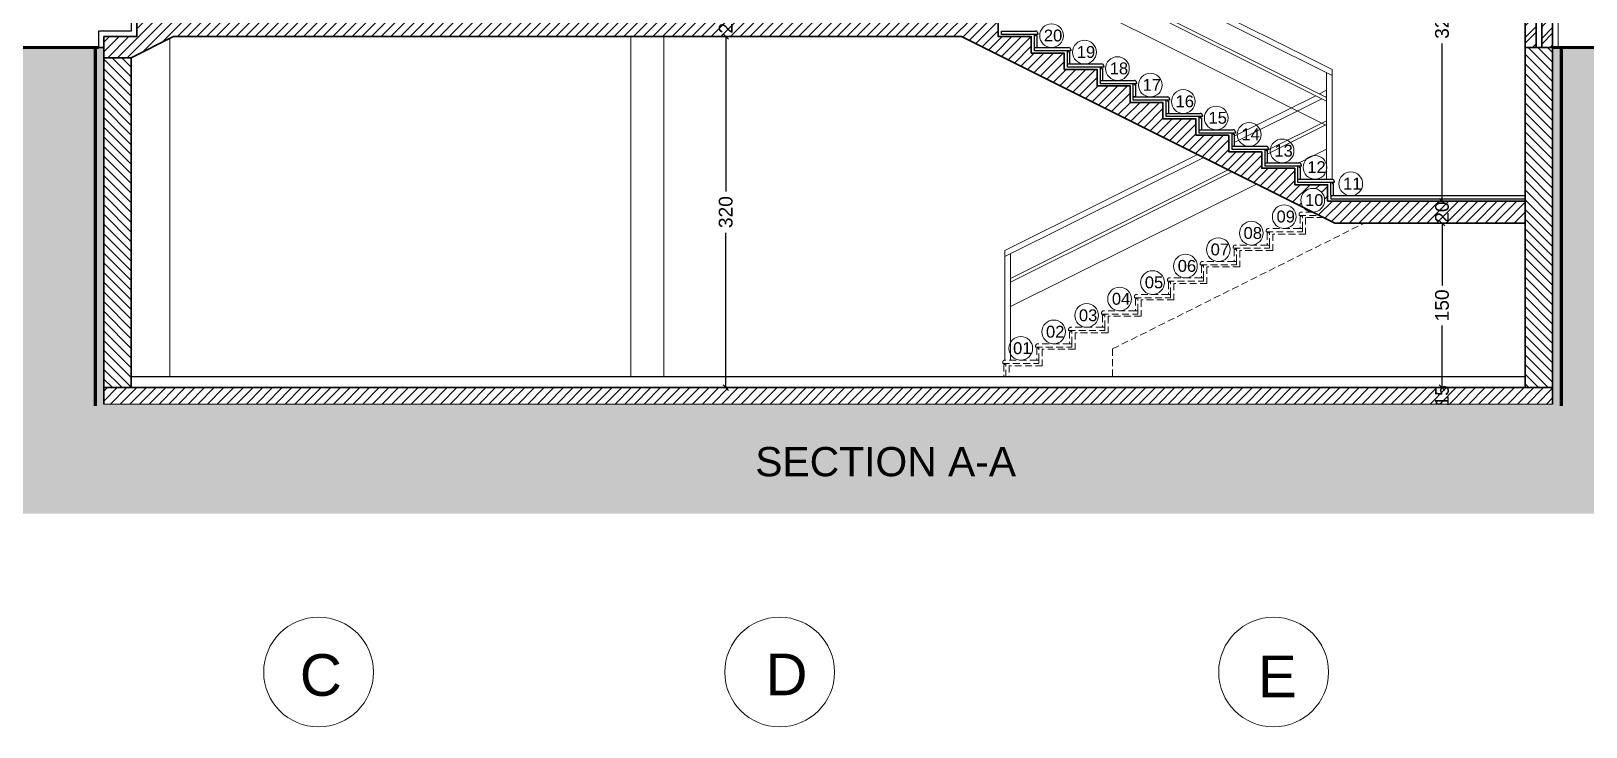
# Model space of a CAD drawing. Header units: inches. Extents: x -580639 to 179052, y 0 to 152898.
# Drawn here: x -15642 to -1478, y 133231 to 139573 of the extents above; entities that cross this region are included whole.
import ezdxf

# ---------------------------------------------------------------- set-up
doc = ezdxf.new("R2010")
doc.units = ezdxf.units.IN
doc.header["$LTSCALE"] = 500
doc.header["$MEASUREMENT"] = 0
doc.linetypes.add('HIDDEN2', pattern=[0.1875, 0.125, -0.0625])
for name, color, linetype, lineweight in [('0.09', 143, 'Continuous', 9), ('0.3', 10, 'Continuous', 30), ('0.6', 40, 'Continuous', 60), ('A-0.15', 50, 'Continuous', 15), ('A-ANNO-TEXS', 211, 'Continuous', 18), ('A-flor-sthn', 251, 'HIDDEN2', 9), ('A-htch', 252, 'Continuous', 20), ('A-wall', 52, 'Continuous', 35), ('DIM', 8, 'Continuous', 18), ('fini', 11, 'Continuous', 13), ('ground floor', 8, 'Continuous', 20)]:
    doc.layers.add(name, color=color, linetype=linetype, lineweight=lineweight)
doc.styles.add('100', font='arial.ttf', dxfattribs={"height": 200})
doc.styles.add('50', font='arial.ttf', dxfattribs={"height": 125})
doc.dimstyles.new('DIM', dxfattribs={"dimscale": 50, "dimtxt": 125, "dimasz": 1, "dimexe": 1.2, "dimexo": 1, "dimgap": 1, "dimtad": 0, "dimtoh": 1, "dimdec": 0, "dimlfac": 0.1, "dimrnd": 1, "dimdsep": 46, "dimtxsty": '50', "dimblk": 'OBLIQUE', "dimcen": 0.09, "dimclrt": 8, "dimadec": 0, "dimazin": 0, "dimtfac": 1, "dimtdec": 0, "dimtix": 1, "dimtofl": 0, "dimtmove": 2, "dimatfit": 2, "dimfxl": 1, "dimfxlon": 1, "dimtzin": 0, "dimarcsym": 0})

# ---------------------------------------------------------------- blocks, each defined once
blk = doc.blocks.new('_Oblique')
at = {"color": 0, "linetype": 'ByBlock', "lineweight": -2}
blk.add_line((-0.5, -0.5), (0.5, 0.5), dxfattribs=at)
blk = doc.blocks.new('*D1586')
at = {"layer": 'Defpoints', "color": 0, "transparency": 16777216}
for p in [(-9962, 139523), (-9314, 139523), (-9314, 136323)]:
    blk.add_point(p, dxfattribs=at)
at = {"layer": 'DIM', "color": 0, "lineweight": -2, "transparency": 16777216}
for p, q in [((-9364, 139523), (-9254, 139523)), ((-9314, 139523), (-9314, 138111)), ((-9314, 136323), (-9314, 137735)), ((-9314, 136323), (-9254, 136323))]:
    blk.add_line(p, q, dxfattribs=at)
at = {"layer": 'DIM', "color": 0, "lineweight": -2, "transparency": 16777216, "xscale": 50, "yscale": 50, "zscale": 50}
for p, rotation in [((-9314, 139523), 90), ((-9314, 136323), 270)]:
    blk.add_blockref('_Oblique', p, dxfattribs=dict(at, rotation=rotation))
at = {"layer": 'DIM', "color": 8, "transparency": 16777216, "insert": (-9314, 137923), "char_height": 125, "attachment_point": 5, "rotation": 90, "style": '50'}
blk.add_mtext('320', dxfattribs=at)
blk = doc.blocks.new('*D1583')
at = {"layer": 'Defpoints', "color": 0, "transparency": 16777216}
for p in [(-9314, 139773), (-9314, 139773), (-9314, 139523)]:
    blk.add_point(p, dxfattribs=at)
at = {"layer": 'DIM', "color": 0, "lineweight": -2, "transparency": 16777216}
for p, q in [((-9314, 139773), (-9374, 139773)), ((-9314, 139523), (-9374, 139523))]:
    blk.add_line(p, q, dxfattribs=at)
at = {"layer": 'DIM', "color": 8, "transparency": 16777216, "insert": (-9314, 139648), "char_height": 125, "attachment_point": 5, "rotation": 90, "style": '50'}
blk.add_mtext('25', dxfattribs=at)
blk = doc.blocks.new('*D1599')
at = {"layer": 'Defpoints', "color": 0, "transparency": 16777216}
for p in [(-2789, 137823), (-2699, 137823), (-2699, 136323)]:
    blk.add_point(p, dxfattribs=at)
at = {"layer": 'DIM', "color": 0, "lineweight": -2, "transparency": 16777216}
for p, q in [((-2749, 137823), (-2849, 137823)), ((-2789, 137823), (-2789, 137255)), ((-2789, 136323), (-2789, 136891)), ((-2749, 136323), (-2849, 136323))]:
    blk.add_line(p, q, dxfattribs=at)
at = {"layer": 'DIM', "color": 0, "lineweight": -2, "transparency": 16777216, "xscale": 50, "yscale": 50, "zscale": 50}
for p, rotation in [((-2789, 137823), 90), ((-2789, 136323), 270)]:
    blk.add_blockref('_Oblique', p, dxfattribs=dict(at, rotation=rotation))
at = {"layer": 'DIM', "color": 8, "transparency": 16777216, "insert": (-2789, 137073), "char_height": 125, "attachment_point": 5, "rotation": 90, "style": '50'}
blk.add_mtext('150', dxfattribs=at)
blk = doc.blocks.new('*D1600')
at = {"layer": 'Defpoints', "color": 0, "transparency": 16777216}
for p in [(-2789, 138023), (-2789, 138023), (-2789, 137823)]:
    blk.add_point(p, dxfattribs=at)
at = {"layer": 'DIM', "color": 0, "lineweight": -2, "transparency": 16777216}
for p, q in [((-2789, 138023), (-2849, 138023)), ((-2789, 137823), (-2849, 137823))]:
    blk.add_line(p, q, dxfattribs=at)
at = {"layer": 'DIM', "color": 8, "transparency": 16777216, "insert": (-2789, 137923), "char_height": 125, "attachment_point": 5, "rotation": 90, "style": '50'}
blk.add_mtext('20', dxfattribs=at)
blk = doc.blocks.new('*D1601')
at = {"layer": 'Defpoints', "color": 0, "transparency": 16777216}
for p in [(-2789, 141273), (-2789, 141273), (-2789, 138023)]:
    blk.add_point(p, dxfattribs=at)
at = {"layer": 'DIM', "color": 0, "lineweight": -2, "transparency": 16777216}
for p, q in [((-2789, 141273), (-2849, 141273)), ((-2789, 141273), (-2789, 139837)), ((-2789, 138023), (-2789, 139460)), ((-2789, 138023), (-2849, 138023))]:
    blk.add_line(p, q, dxfattribs=at)
at = {"layer": 'DIM', "color": 0, "lineweight": -2, "transparency": 16777216, "xscale": 50, "yscale": 50, "zscale": 50}
for p, rotation in [((-2789, 141273), 90), ((-2789, 138023), 270)]:
    blk.add_blockref('_Oblique', p, dxfattribs=dict(at, rotation=rotation))
at = {"layer": 'DIM', "color": 8, "transparency": 16777216, "insert": (-2789, 139648), "char_height": 125, "attachment_point": 5, "rotation": 90, "style": '50'}
blk.add_mtext('325', dxfattribs=at)
blk = doc.blocks.new('*D1607')
at = {"layer": 'Defpoints', "color": 0, "transparency": 16777216}
for p in [(-2789, 136323), (-2789, 136173), (-2789, 136173)]:
    blk.add_point(p, dxfattribs=at)
at = {"layer": 'DIM', "color": 0, "lineweight": -2, "transparency": 16777216}
for p, q in [((-2789, 136323), (-2729, 136323)), ((-2789, 136173), (-2849, 136173))]:
    blk.add_line(p, q, dxfattribs=at)
at = {"layer": 'DIM', "color": 8, "transparency": 16777216, "insert": (-2789, 136248), "char_height": 125, "attachment_point": 5, "rotation": 90, "style": '50'}
blk.add_mtext('15', dxfattribs=at)

msp = doc.modelspace()

# ---------------------------------------------------------------- hatches: boundary and pattern name
at = {"layer": 'A-htch'}
h = msp.add_hatch(dxfattribs=at)
h.set_pattern_fill('ANSI32', color=256, scale=300)
h.set_pattern_definition([(45, (-15630.96, 315243), (-79.54951, 79.54951), []), (45, (-15577.93, 315243), (-79.54951, 79.54951), [])])
h.paths.add_polyline_path([(-11815.533, 146423.244), (-11915.533, 146423.244), (-11915.533, 145823.244), (-11815.533, 145823.244)])
h.paths.add_polyline_path([(-11665.533, 146423.244), (-11765.533, 146423.244), (-11765.533, 145823.244), (-11665.533, 145823.244)])
h.paths.add_polyline_path([(-11815.533, 142973.244), (-11915.533, 142973.244), (-11915.533, 142373.244), (-11815.533, 142373.244)])
h.paths.add_polyline_path([(-11665.533, 142973.244), (-11765.533, 142973.244), (-11765.533, 142373.244), (-11665.533, 142373.244)])
h.paths.add_polyline_path([(-1781.133, 142073.244), (-1881.133, 142073.244), (-1881.133, 139423.244), (-1781.133, 139423.244), (-1781.133, 139523.244)])
h.paths.add_polyline_path([(-1931.133, 142073.244), (-2031.133, 142073.244), (-2031.133, 139423.244), (-1931.133, 139423.244)])
h.paths.add_polyline_path([(-1931.133, 146773.244), (-2031.133, 146773.244), (-2031.133, 144923.244), (-1931.133, 144923.244)])
h.paths.add_polyline_path([(-1781.133, 146773.244), (-1881.133, 146773.244), (-1881.133, 144923.244), (-1781.133, 144923.244)])
h.paths.add_polyline_path([(-1931.133, 148873.244), (-2031.133, 148873.244), (-2031.133, 148273.244), (-1931.133, 148273.244)])
h.paths.add_polyline_path([(-1781.133, 148873.244), (-1881.133, 148873.244), (-1881.133, 148273.244), (-1781.133, 148273.244)])
h.paths.add_polyline_path([(-14829.133, 147173.244), (-14979.133, 147173.244), (-14979.133, 146673.244), (-14879.133, 146673.244), (-14879.133, 146970.442), (-14909.115, 146970.913), (-14879.133, 146971.462), (-14879.133, 146974.83), (-14909.115, 146975.378), (-14879.133, 146975.85), (-14879.133, 146993.628), (-14899.133, 147013.628), (-14899.133, 147023.628), (-14829.133, 147023.628)])
h.paths.add_polyline_path([(-1781.133, 149225.29), (-1881.133, 149225.29), (-1881.133, 149123.244), (-1781.133, 149123.244)])
h.paths.add_polyline_path([(-8661.133, 149323.244), (-8761.133, 149323.244), (-8761.133, 149123.244), (-8661.133, 149123.244)])
h = msp.add_hatch(dxfattribs=at)
h.set_pattern_fill('ANSI31', color=256, scale=500)
h.set_pattern_definition([(45, (-15630.96, 315242.996), (-44.194174, 44.194174), [])])
h.paths.add_polyline_path([(-1781.133, 149123.244), (-8761.133, 149123.244), (-8761.133, 148873.244), (-8701.133, 148873.244), (-1781.133, 148873.244)])
h.paths.add_polyline_path([(-7131.133, 146723.244), (-7431.133, 146723.244), (-7431.133, 146673.244), (-11915.533, 146673.244), (-14979.133, 146673.244), (-15279.133, 146673.244), (-15279.133, 146423.244), (-14979.133, 146423.244), (-14979.133, 146303.244), (-14729.133, 146303.244), (-14729.133, 146423.244), (-11915.533, 146423.244), (-7166.543, 146423.244), (-4045.238, 144862.591, -0.16227766), (-4066.838, 144927.391, -1), (-3850.838, 144927.391, -0.414213562), (-3958.838, 144819.391), (-3766.543, 144723.244), (-2031.133, 144723.244), (-2031.133, 144573.244), (-1781.133, 144573.244), (-1781.133, 144923.244), (-3831.133, 144923.244), (-3831.133, 145073.244), (-4131.133, 145073.244), (-4131.133, 145223.244), (-4431.133, 145223.244), (-4431.133, 145373.244), (-4731.133, 145373.244), (-4731.133, 145523.244), (-5031.133, 145523.244), (-5031.133, 145673.244), (-5331.133, 145673.244), (-5331.133, 145823.244), (-5631.133, 145823.244), (-5631.133, 145973.244), (-5931.133, 145973.244), (-5931.133, 146123.244), (-6231.133, 146123.244), (-6231.133, 146273.244), (-6531.133, 146273.244), (-6531.133, 146423.244), (-6831.133, 146423.244), (-6831.133, 146573.244), (-7131.133, 146573.244)])
h.paths.add_polyline_path([(-6831.133, 143123.244), (-7131.133, 143123.244), (-7131.133, 143223.244), (-7131.133, 143273.244), (-7431.133, 143273.244), (-7431.133, 143223.244), (-14979.133, 143223.244), (-14979.133, 142973.244), (-7166.543, 142973.244), (-4042.054, 141410.999, -0.16227766), (-4063.654, 141475.799, -1), (-3847.654, 141475.799), (-3831.133, 141623.244), (-4131.133, 141623.244), (-4131.133, 141773.244), (-4431.133, 141773.244), (-4431.133, 141923.244), (-4731.133, 141923.244), (-4731.133, 142073.244), (-5031.133, 142073.244), (-5031.133, 142223.244), (-5331.133, 142223.244), (-5331.133, 142373.244), (-5631.133, 142373.244), (-5631.133, 142523.244), (-5931.133, 142523.244), (-5931.133, 142673.244), (-6231.133, 142673.244), (-6231.133, 142823.244), (-6531.133, 142823.244), (-6531.133, 142973.244), (-6831.133, 142973.244)])
h.paths.add_polyline_path([(-6831.133, 139673.244), (-7131.133, 139673.244), (-7131.133, 139773.244), (-7131.133, 139823.244), (-7431.133, 139823.244), (-7431.133, 139773.244), (-14379.133, 139773.244), (-14379.133, 139673.244), (-14679.133, 139673.244), (-14679.133, 139523.244), (-14979.133, 139523.244), (-14979.133, 139330.538), (-14729.133, 139330.538), (-14343.723, 139523.244), (-7166.543, 139523.244), (-4052.943, 137966.444, -0.16227766), (-4074.543, 138031.244, -1), (-3858.543, 138031.244), (-3831.133, 138173.244), (-4131.133, 138173.244), (-4131.133, 138323.244), (-4431.133, 138323.244), (-4431.133, 138473.244), (-4731.133, 138473.244), (-4731.133, 138623.244), (-5031.133, 138623.244), (-5031.133, 138773.244), (-5331.133, 138773.244), (-5331.133, 138923.244), (-5631.133, 138923.244), (-5631.133, 139073.244), (-5931.133, 139073.244), (-5931.133, 139223.244), (-6231.133, 139223.244), (-6231.133, 139373.244), (-6531.133, 139373.244), (-6531.133, 139523.244), (-6831.133, 139523.244)])
h.paths.add_polyline_path([(-2031.133, 138023.244), (-3831.133, 138023.244), (-3831.133, 138173.244), (-3858.543, 138031.244, -0.414213562), (-3966.543, 137923.244), (-3766.543, 137823.244), (-2031.133, 137823.244)])
h.paths.add_polyline_path([(-1781.133, 136323.244), (-14979.133, 136323.244), (-14979.133, 136173.244), (-1781.133, 136173.244)])
h = msp.add_hatch(dxfattribs=at)
h.set_pattern_fill('GRAVEL', color=256, scale=600, angle=90)
h.set_pattern_definition([(318.012788, (-16230.962, 315674.996), (5400, -4800), [80.7216, -7991.4528]), (274.96974, (-16170.962, 315620.996), (-600, 7200), [138.5208, -13713.5549]), (222.510447, (-16158.962, 315482.996), (6600, 6000), [97.6728, -9669.6196]), (357.273689, (-16008.962, 315248.996), (-12000, 600), [126.1428, -12488.1348]), (22.833654, (-15882.962, 315242.996), (-7200, -3000), [123.693, -12245.6239]), (87.273689, (-15768.962, 315290.996), (-600, -12000), [126.1428, -12488.1348]), (127.69424, (-15762.962, 315416.996), (6000, -7800), [166.8174, -16514.9091]), (162.255328, (-15864.962, 315548.996), (-13200, 4200), [157.4928, -15591.7929]), (211.429566, (-16014.962, 315596.996), (-7800, -4800), [126.57, -12530.4439]), (265.236358, (-16122.96, 315530.996), (600, 6600), [144.4992, -7080.4575]), (312.397438, (-16134.962, 315386.996), (6600, -7200), [186.8688, -18500.025]), (228.814075, (-16002.96, 315842.996), (-3600, -4200), [63.7806, -6314.3069]), (261.469234, (-16044.962, 315794.996), (1200, 7800), [121.3422, -12012.9068]), (315, (-16062.96, 315675), (600, -1e-13), [84.8526, -763.6755]), (293.19859, (-16134.96, 315632.996), (-1200, 3000), [45.6948, -4523.769]), (21.80141, (-16116.96, 315591), (-1800, -600), [64.6218, -3166.477]), (120.963757, (-16056.96, 315615), (-1200, 1800), [104.9574, -3393.6137]), (251.56505, (-16110.96, 315705), (600, 1200), [75.8946, -1821.472]), (106.38954, (-16116.962, 315242.996), (-1800, 6000), [106.32, -10525.707]), (160.346176, (-16146.962, 315344.996), (6600, -2400), [89.1966, -8830.4446]), (23.19859, (-16230.96, 315704.996), (-3000, -1200), [91.389, -4478.0749]), (73.61046, (-16146.962, 315740.996), (-1800, -6000), [106.32, -10525.707]), (69.443955, (-15744.96, 315242.996), (-1200, -3000), [102.528, -5023.8742]), (24.77514, (-15708.962, 315338.996), (-6600, -3000), [85.9068, -8504.7858]), (156.80141, (-15630.96, 315710.996), (-3000, 1200), [91.389, -4478.0749]), (107.354025, (-15714.962, 315746.996), (2400, -7800), [100.5786, -9957.2542]), (159.443955, (-15630.96, 315416.996), (3000, -1200), [51.264, -5075.1382]), (191.30993, (-15630.96, 315675), (-2400, -600), [30.594, -3028.8177]), (255.96376, (-15660.96, 315669), (600, 1800), [123.693, -2350.1704]), (276.009006, (-15690.962, 315548.996), (-600, 6000), [114.63, -11348.3539]), (33.69007, (-16002.96, 315615), (-1200, -600), [86.5332, -2076.7976]), (83.157227, (-15930.962, 315662.996), (1200, 10200), [151.0764, -14956.5376]), (150.945396, (-15912.96, 315812.996), (4200, -2400), [61.7736, -6115.6045]), (180, (-15966.96, 315843), (-600, -600), [36, -564]), (210.256437, (-15708.962, 315536.996), (4200, 2400), [83.3544, -8252.112]), (138.012788, (-15780.962, 315494.996), (-5400, 4800), [161.4432, -7910.7312]), (90, (-15900.96, 315603), (-600, 600), [156, -444]), (55.304846, (-15900.962, 315758.996), (4200, 6000), [94.8684, -9391.9646]), (344.054604, (-15846.96, 315836.996), (2400, -600), [87.3612, -4280.7047]), (297.645975, (-15762.962, 315812.996), (6000, -11400), [142.239, -14081.6845]), (265.426079, (-15696.962, 315686.996), (-600, -7800), [150.4794, -14897.444])])
h.paths.add_polyline_path([(-14979.133, 139423.244), (-15029.133, 139423.244), (-20540.123, 139423.244), (-20540.123, 138423.244), (-15979.133, 138423.244), (-15979.133, 135173.244), (-781.133, 135173.244), (-781.133, 138423.244), (-60.743, 138423.244), (-60.743, 139423.244), (-1781.133, 139423.244), (-1781.133, 136173.244), (-14979.133, 136173.244)])
h = msp.add_hatch(dxfattribs=at)
h.set_pattern_fill('ANSI31', color=256, scale=500, angle=90)
h.set_pattern_definition([(135, (-15630.96, 315242.996), (-44.194174, -44.194174), [])])
h.paths.add_polyline_path([(-14729.133, 139330.538), (-14979.133, 139330.538), (-14979.133, 136323.244), (-14729.133, 136323.244)])
h.paths.add_polyline_path([(-1781.133, 139423.244), (-2031.133, 139423.244), (-2031.133, 136323.244), (-1781.133, 136323.244)])

# ---------------------------------------------------------------- linework, layer by layer
at = {"layer": '0.09'}
for p, q in [((-10179.133, 136423.244), (-10179.133, 139523.244)), ((-9879.133, 136423.244), (-9879.133, 139523.244)), ((-14379.133, 136423.244), (-14379.133, 139505.538))]:
    msp.add_line(p, q, dxfattribs=at)
at = {"layer": '0.3'}
for p, q in [((-6501.133, 139423.244), (-6501.133, 139543.244)), ((-6491.133, 139543.244), (-6491.133, 139533.244)), ((-6491.133, 139543.244), (-6491.133, 139533.244)), ((-6491.133, 139533.244), (-6481.133, 139533.244)), ((-6481.133, 139533.244), (-6481.133, 139423.244)), ((-6201.133, 139273.244), (-6201.133, 139393.244)), ((-6191.133, 139393.244), (-6191.133, 139383.244)), ((-6191.133, 139393.244), (-6191.133, 139383.244)), ((-6191.133, 139383.244), (-6181.133, 139383.244)), ((-6181.133, 139383.244), (-6181.133, 139273.244)), ((-5901.133, 139123.244), (-5901.133, 139243.244)), ((-5891.133, 139243.244), (-5891.133, 139233.244)), ((-5891.133, 139243.244), (-5891.133, 139233.244)), ((-5891.133, 139233.244), (-5881.133, 139233.244)), ((-5881.133, 139233.244), (-5881.133, 139123.244)), ((-5601.133, 138973.244), (-5601.133, 139093.244)), ((-5591.133, 139093.244), (-5591.133, 139083.244)), ((-5591.133, 139093.244), (-5591.133, 139083.244)), ((-5581.133, 138973.244), (-5601.133, 138973.244)), ((-5591.133, 139083.244), (-5581.133, 139083.244)), ((-5581.133, 139083.244), (-5581.133, 138973.244)), ((-5301.133, 138823.244), (-5301.133, 138943.244)), ((-5291.133, 138943.244), (-5291.133, 138933.244)), ((-5291.133, 138943.244), (-5291.133, 138933.244)), ((-5291.133, 138933.244), (-5281.133, 138933.244)), ((-5281.133, 138933.244), (-5281.133, 138823.244)), ((-5001.133, 138673.244), (-5001.133, 138793.244)), ((-4991.133, 138793.244), (-4991.133, 138783.244)), ((-4991.133, 138793.244), (-4991.133, 138783.244)), ((-4991.133, 138783.244), (-4981.133, 138783.244)), ((-4981.133, 138783.244), (-4981.133, 138673.244)), ((-4701.133, 138523.244), (-4701.133, 138643.244)), ((-4691.133, 138643.244), (-4691.133, 138633.244)), ((-4691.133, 138643.244), (-4691.133, 138633.244)), ((-4691.133, 138633.244), (-4681.133, 138633.244)), ((-4681.133, 138633.244), (-4681.133, 138523.244)), ((-4401.133, 138373.244), (-4401.133, 138493.244)), ((-4391.133, 138493.244), (-4391.133, 138483.244)), ((-4391.133, 138493.244), (-4391.133, 138483.244)), ((-4391.133, 138483.244), (-4381.133, 138483.244)), ((-4381.133, 138483.244), (-4381.133, 138373.244)), ((-4101.133, 138223.244), (-4101.133, 138343.244)), ((-4091.133, 138343.244), (-4091.133, 138333.244)), ((-4091.133, 138343.244), (-4091.133, 138333.244)), ((-4091.133, 138333.244), (-4081.133, 138333.244)), ((-4081.133, 138333.244), (-4081.133, 138223.244)), ((-3801.133, 138073.244), (-3801.133, 138193.244)), ((-3791.133, 138193.244), (-3791.133, 138183.244)), ((-3791.133, 138193.244), (-3791.133, 138183.244)), ((-3791.133, 138183.244), (-3781.133, 138183.244)), ((-3781.133, 138183.244), (-3781.133, 138073.244)), ((-3801.133, 138073.244), (-2031.133, 138073.244)), ((-3801.133, 138073.244), (-3801.133, 138043.244)), ((-3801.133, 138043.244), (-2031.133, 138043.244)), ((-14729.133, 136423.244), (-2031.133, 136423.244))]:
    msp.add_line(p, q, dxfattribs=at)
for points in [[(-14429.133, 139873.244), (-14429.133, 139723.244), (-14729.133, 139723.244), (-14729.133, 139573.244), (-15029.133, 139573.244), (-15029.133, 139423.244)], [(-6471.133, 139554.15), (-6471.133, 139543.244), (-6801.133, 139543.244), (-6801.133, 139573.244), (-6490.801, 139573.244)], [(-6171.133, 139404.15), (-6171.133, 139393.244), (-6501.133, 139393.244), (-6501.133, 139423.244), (-6190.801, 139423.244)], [(-5871.133, 139254.15), (-5871.133, 139243.244), (-6201.133, 139243.244), (-6201.133, 139273.244), (-5890.801, 139273.244)], [(-5571.133, 139104.15), (-5571.133, 139093.244), (-5901.133, 139093.244), (-5901.133, 139123.244), (-5590.801, 139123.244)], [(-5271.133, 138954.15), (-5271.133, 138943.244), (-5601.133, 138943.244), (-5601.133, 138973.244), (-5290.801, 138973.244)], [(-4971.133, 138804.15), (-4971.133, 138793.244), (-5301.133, 138793.244), (-5301.133, 138823.244), (-4990.801, 138823.244)], [(-4671.133, 138654.15), (-4671.133, 138643.244), (-5001.133, 138643.244), (-5001.133, 138673.244), (-4690.801, 138673.244)], [(-4371.133, 138504.15), (-4371.133, 138493.244), (-4701.133, 138493.244), (-4701.133, 138523.244), (-4390.801, 138523.244)], [(-4071.133, 138354.15), (-4071.133, 138343.244), (-4401.133, 138343.244), (-4401.133, 138373.244), (-4090.801, 138373.244)], [(-3771.133, 138204.15), (-3771.133, 138193.244), (-4101.133, 138193.244), (-4101.133, 138223.244), (-3790.801, 138223.244)]]:
    msp.add_lwpolyline(points, dxfattribs=at)
for centre in [(-6491.015, 139553.346), (-6191.015, 139403.346), (-5891.015, 139253.346), (-5591.015, 139103.346), (-5291.015, 138953.346), (-4991.015, 138803.346), (-4691.015, 138653.346), (-4391.015, 138503.346), (-4091.015, 138353.346), (-3791.015, 138203.346)]:
    msp.add_arc(centre, 19.899, 2.3163028, 89.3813479, dxfattribs=at)
at = {"layer": '0.6'}
for p, q in [((-15029.133, 139423.244), (-20801.189, 139423.244)), ((-1781.133, 139423.244), (45.481, 139423.244))]:
    msp.add_line(p, q, dxfattribs=at)
at = {"layer": 'A-0.15'}
for p, q in [((-7140.801, 140898.244), (-3790.801, 139223.244)), ((-7140.801, 140842.342), (-3790.801, 139167.342)), ((-7090.801, 140593.735), (-3840.801, 138968.735)), ((-7090.801, 140560.194), (-3840.801, 138935.194)), ((-7090.801, 140336.587), (-3840.801, 138711.587)), ((-3840.801, 138223.244), (-3840.801, 139192.342)), ((-3790.801, 138223.244), (-3790.801, 139223.244)), ((-3939.247, 138984.417), (-4681.133, 138614.767)), ((-3883.287, 138956.437), (-4681.133, 138558.905)), ((-3840.801, 139033.469), (-3905.648, 139001.159)), ((-3840.801, 138977.606), (-3849.687, 138973.178)), ((-3840.801, 138754.155), (-4384.519, 138483.244)), ((-3840.801, 138720.638), (-4381.133, 138451.413)), ((-5015.945, 138447.945), (-6771.465, 137573.244)), ((-4959.985, 138419.964), (-6771.465, 137517.381)), ((-3840.801, 138497.186), (-4089.646, 138373.198)), ((-4736.144, 138308.044), (-6721.465, 137318.842)), ((-4702.567, 138291.256), (-6721.465, 137285.325)), ((-4478.726, 138179.335), (-6721.465, 137061.874)), ((-6771.465, 136573.244), (-6771.465, 137573.244)), ((-6721.465, 136573.244), (-6721.465, 137542.294))]:
    msp.add_line(p, q, dxfattribs=at)
at = {"layer": 'A-0.15', "linetype": 'HIDDEN2', "const_width": 30}
for points in [[(-15058.195, 139423.244), (-15058.195, 139423.244), (-15058.195, 139423.244), (-15058.195, 136154.326)], [(-1702.07, 139423.244), (-1702.07, 139423.244), (-1702.07, 139423.244), (-1702.07, 136154.326)]]:
    msp.add_lwpolyline(points, dxfattribs=at)
at = {"layer": 'A-ANNO-TEXS'}
for centre in [(-6345.967, 139531.244), (-6045.967, 139381.244), (-5745.967, 139231.244), (-5445.967, 139081.244), (-5145.967, 138931.244), (-4845.967, 138781.244), (-4545.967, 138631.244), (-4245.967, 138481.244), (-3945.967, 138331.244), (-3620.121, 138181.244), (-3966.543, 138031.244), (-4226.299, 137881.244), (-4526.299, 137731.244), (-4826.299, 137581.244), (-5126.299, 137431.244), (-5426.299, 137281.244), (-5726.299, 137131.244), (-6026.299, 136981.244), (-6326.299, 136831.244), (-6626.299, 136681.244)]:
    msp.add_circle(centre, 108, dxfattribs=at)
at = {"layer": 'A-flor-sthn'}
for p, q in [((-5789.529, 136676.341), (-3495.723, 137823.244)), ((-4071.133, 137883.244), (-4081.133, 137883.244)), ((-3966.543, 137923.244), (-4071.465, 137923.244)), ((-4071.133, 137893.244), (-4071.133, 137883.244)), ((-4071.133, 137893.244), (-4071.133, 137883.244)), ((-4061.133, 137773.244), (-4061.133, 137893.244)), ((-4371.133, 137733.244), (-4381.133, 137733.244)), ((-4081.133, 137773.244), (-4371.465, 137773.244)), ((-4371.133, 137743.244), (-4371.133, 137733.244)), ((-4371.133, 137743.244), (-4371.133, 137733.244)), ((-4361.133, 137623.244), (-4361.133, 137743.244)), ((-4671.133, 137583.244), (-4681.133, 137583.244)), ((-4381.133, 137623.244), (-4671.465, 137623.244)), ((-4671.133, 137593.244), (-4671.133, 137583.244)), ((-4671.133, 137593.244), (-4671.133, 137583.244)), ((-4661.133, 137473.244), (-4661.133, 137593.244)), ((-4971.133, 137433.244), (-4981.133, 137433.244)), ((-4681.133, 137473.244), (-4971.465, 137473.244)), ((-4971.133, 137443.244), (-4971.133, 137433.244)), ((-4971.133, 137443.244), (-4971.133, 137433.244)), ((-4961.133, 137323.244), (-4961.133, 137443.244)), ((-5271.133, 137283.244), (-5281.133, 137283.244)), ((-4981.133, 137323.244), (-5271.465, 137323.244)), ((-5271.133, 137293.244), (-5271.133, 137283.244)), ((-5271.133, 137293.244), (-5271.133, 137283.244)), ((-5261.133, 137173.244), (-5261.133, 137293.244)), ((-5571.133, 137133.244), (-5581.133, 137133.244)), ((-5281.133, 137173.244), (-5571.465, 137173.244)), ((-5571.133, 137143.244), (-5571.133, 137133.244)), ((-5571.133, 137143.244), (-5571.133, 137133.244)), ((-5561.133, 137023.244), (-5561.133, 137143.244)), ((-5871.133, 136983.244), (-5881.133, 136983.244)), ((-5581.133, 137023.244), (-5871.465, 137023.244)), ((-5871.133, 136993.244), (-5871.133, 136983.244)), ((-5871.133, 136993.244), (-5871.133, 136983.244)), ((-5861.133, 136873.244), (-5861.133, 136993.244)), ((-6171.133, 136833.244), (-6181.133, 136833.244)), ((-5881.133, 136873.244), (-6171.465, 136873.244)), ((-6171.133, 136843.244), (-6171.133, 136833.244)), ((-6171.133, 136843.244), (-6171.133, 136833.244)), ((-6161.133, 136723.244), (-6161.133, 136843.244)), ((-6471.133, 136683.244), (-6481.133, 136683.244)), ((-6181.133, 136723.244), (-6471.465, 136723.244)), ((-6471.133, 136693.244), (-6471.133, 136683.244)), ((-6471.133, 136693.244), (-6471.133, 136683.244)), ((-6461.133, 136573.244), (-6461.133, 136693.244)), ((-6481.133, 136573.244), (-6771.465, 136573.244)), ((-6771.133, 136543.244), (-6771.133, 136533.244)), ((-6771.133, 136543.244), (-6771.133, 136533.244)), ((-6761.133, 136423.244), (-6761.133, 136543.244)), ((-5789.529, 136676.341), (-5789.529, 136423.244)), ((-6771.133, 136533.244), (-6781.133, 136533.244))]:
    msp.add_line(p, q, dxfattribs=at)
for points in [[(-3866.543, 137873.244), (-4031.133, 137873.244), (-4031.133, 137723.244), (-4331.133, 137723.244), (-4331.133, 137573.244), (-4631.133, 137573.244), (-4631.133, 137423.244), (-4931.133, 137423.244), (-4931.133, 137273.244), (-5231.133, 137273.244), (-5231.133, 137123.244), (-5531.133, 137123.244), (-5531.133, 136973.244), (-5831.133, 136973.244), (-5831.133, 136823.244), (-6131.133, 136823.244), (-6131.133, 136673.244), (-6431.133, 136673.244), (-6431.133, 136523.244), (-6731.133, 136523.244), (-6731.133, 136423.244)], [(-4091.133, 137904.15), (-4091.133, 137893.244), (-3906.543, 137893.244)], [(-4081.133, 137883.244), (-4081.133, 137773.244)], [(-4391.133, 137754.15), (-4391.133, 137743.244), (-4061.133, 137743.244), (-4061.133, 137773.244), (-4081.133, 137773.244)], [(-4381.133, 137733.244), (-4381.133, 137623.244)], [(-4691.133, 137604.15), (-4691.133, 137593.244), (-4361.133, 137593.244), (-4361.133, 137623.244), (-4381.133, 137623.244)], [(-4681.133, 137583.244), (-4681.133, 137473.244)], [(-4991.133, 137454.15), (-4991.133, 137443.244), (-4661.133, 137443.244), (-4661.133, 137473.244), (-4681.133, 137473.244)], [(-4981.133, 137433.244), (-4981.133, 137323.244)], [(-5291.133, 137304.15), (-5291.133, 137293.244), (-4961.133, 137293.244), (-4961.133, 137323.244), (-4981.133, 137323.244)], [(-5281.133, 137283.244), (-5281.133, 137173.244)], [(-5591.133, 137154.15), (-5591.133, 137143.244), (-5261.133, 137143.244), (-5261.133, 137173.244), (-5281.133, 137173.244)], [(-5581.133, 137133.244), (-5581.133, 137023.244)], [(-5891.133, 137004.15), (-5891.133, 136993.244), (-5561.133, 136993.244), (-5561.133, 137023.244), (-5581.133, 137023.244)], [(-5881.133, 136983.244), (-5881.133, 136873.244)], [(-6191.133, 136854.15), (-6191.133, 136843.244), (-5861.133, 136843.244), (-5861.133, 136873.244), (-5881.133, 136873.244)], [(-6181.133, 136833.244), (-6181.133, 136723.244)], [(-6491.133, 136704.15), (-6491.133, 136693.244), (-6161.133, 136693.244), (-6161.133, 136723.244), (-6181.133, 136723.244)], [(-6481.133, 136683.244), (-6481.133, 136573.244)], [(-6791.133, 136554.15), (-6791.133, 136543.244), (-6461.133, 136543.244), (-6461.133, 136573.244), (-6481.133, 136573.244)], [(-6781.133, 136533.244), (-6781.133, 136423.244)]]:
    msp.add_lwpolyline(points, dxfattribs=at)
for centre in [(-4071.25, 137903.346), (-4371.25, 137753.346), (-4671.25, 137603.346), (-4971.25, 137453.346), (-5271.25, 137303.346), (-5571.25, 137153.346), (-5871.25, 137003.346), (-6171.25, 136853.346), (-6471.25, 136703.346), (-6771.25, 136553.346)]:
    msp.add_arc(centre, 19.899, 90.6186521, 177.6836972, dxfattribs=at)
at = {"layer": 'A-htch'}
msp.add_line((-14979.133, 136173.244), (-1781.133, 136173.244), dxfattribs=at)
at = {"layer": 'A-wall'}
for p, q in [((-2031.133, 136323.244), (-2031.133, 142173.244)), ((-1931.133, 139423.244), (-1931.133, 142073.244)), ((-1881.133, 139423.244), (-1881.133, 142073.244)), ((-1781.133, 139523.244), (-1781.133, 142173.244)), ((-14979.133, 139523.244), (-14679.133, 139523.244)), ((-14729.133, 139330.538), (-14343.723, 139523.244)), ((-14343.723, 139523.244), (-7166.543, 139523.244)), ((-1781.133, 136173.244), (-1781.133, 139523.244)), ((-15029.133, 139423.244), (-14979.133, 139423.244)), ((-14979.133, 136173.244), (-14979.133, 139474.757)), ((-14979.133, 139389.079), (-14979.133, 139423.244)), ((-2031.133, 139423.244), (-1781.133, 139423.244)), ((-14729.133, 139330.538), (-14979.133, 139330.538)), ((-14729.133, 136323.244), (-14729.133, 139330.538)), ((-14979.133, 136323.244), (-1781.133, 136323.244))]:
    msp.add_line(p, q, dxfattribs=at)
for points in [[(-7431.133, 139773.244), (-14379.133, 139773.244), (-14379.133, 139673.244), (-14679.133, 139673.244), (-14679.133, 139523.244), (-14979.133, 139523.244), (-14979.133, 139330.538)], [(-2031.133, 138023.244), (-3831.133, 138023.244), (-3831.133, 138173.244), (-4131.133, 138173.244), (-4131.133, 138323.244), (-4431.133, 138323.244), (-4431.133, 138473.244), (-4731.133, 138473.244), (-4731.133, 138623.244), (-5031.133, 138623.244), (-5031.133, 138773.244), (-5331.133, 138773.244), (-5331.133, 138923.244), (-5631.133, 138923.244), (-5631.133, 139073.244), (-5931.133, 139073.244), (-5931.133, 139223.244), (-6231.133, 139223.244), (-6231.133, 139373.244), (-6531.133, 139373.244), (-6531.133, 139523.244), (-6831.133, 139523.244), (-6831.133, 139673.244)], [(-7166.543, 139523.244), (-3766.543, 137823.244), (-2031.133, 137823.244)]]:
    msp.add_lwpolyline(points, dxfattribs=at)
at = {"layer": 'fini'}
msp.add_lwpolyline([(-1781.133, 139423.244), (-1731.133, 139423.244), (-1731.133, 142173.244), (-1731.133, 142223.244), (-2031.133, 142223.244)], dxfattribs=at)
at = {"layer": 'ground floor'}
for centre in [(-13023.284, 133730.568), (-8823.284, 133730.568), (-4323.284, 133730.568)]:
    msp.add_circle(centre, 500, dxfattribs=at)

# ---------------------------------------------------------------- texts
at = {"layer": 'A-ANNO-TEXS', "attachment_point": 1, "style": '50'}
for s, width, gutter_width, heights, insert, char_height in [('20', 127.78363, 750, [0], (-6416.299, 139586.859), 108), ('19', 127.78363, 750, [110.284], (-6116.299, 139436.859), 108), ('18', 127.78363, 750, [0], (-5816.299, 139286.859), 108), ('17', 127.78363, 750, [0], (-5516.299, 139136.859), 108), ('16', 127.78363, 750, [0], (-5216.299, 138986.859), 108), ('15', 127.78363, 750, [0], (-4916.299, 138836.859), 108), ('14', 127.78363, 750, [0], (-4616.299, 138686.859), 108), ('13', 127.78363, 750, [0], (-4316.299, 138536.859), 108), ('12', 127.78363, 750, [0], (-4016.299, 138386.859), 108), ('11', 127.78363, 750, [0], (-3690.453, 138236.859), 108), ('10', 127.78363, 750, [0], (-4036.875, 138086.859), 108), ('09', 127.78363, 750, [0], (-4296.631, 137936.859), 108), ('08', 127.78363, 750, [0], (-4596.631, 137786.859), 108), ('07', 127.78363, 750, [0], (-4896.631, 137636.859), 108), ('06', 127.78363, 750, [0], (-5196.631, 137486.859), 108), ('05', 127.78363, 750, [0], (-5496.631, 137336.859), 108), ('04', 127.78363, 750, [0], (-5796.631, 137186.859), 108), ('03', 127.78363, 750, [0], (-6096.631, 137036.859), 108), ('02', 127.78363, 750, [0], (-6396.631, 136886.859), 108), ('01', 127.78363, 750, [0], (-6696.631, 136736.859), 108), ('\\pt23426;SECTION A-A', 12325.1311, 400, [0], (-9045.284, 135781.616), 266.2)]:
    msp.add_mtext_dynamic_manual_height_columns(s, width=width, gutter_width=gutter_width, heights=heights, dxfattribs=dict(at, insert=insert, char_height=char_height))
at = {"layer": 'ground floor', "char_height": 380, "attachment_point": 7, "style": '100'}
for s, heights, insert in [('C', [200], (-13194.086, 133508.666)), ('D', [0], (-8952.44, 133519.167)), ('E', [0], (-4465.939, 133501.121))]:
    msp.add_mtext_dynamic_manual_height_columns(s, width=215.80113, gutter_width=1000, heights=heights, dxfattribs=dict(at, insert=insert))

# ---------------------------------------------------------------- dimensions: what is measured, and where the dimension line sits
at = {"layer": 'DIM'}
for base, p1, p2, picture, middle in [((-2789.119, 141273.244), (-2789.119, 138023.244), (-2789.119, 141273.244), '*D1601', (-2789.119, 139648.244)), ((-9313.771, 139773.244), (-9313.771, 139523.244), (-9313.771, 139773.244), '*D1583', (-9313.771, 139648.244)), ((-9313.771, 139523.244), (-9313.771, 136323.244), (-9961.981, 139523.244), '*D1586', (-9313.771, 137923.244)), ((-2789.119, 138023.244), (-2789.119, 137823.244), (-2789.119, 138023.244), '*D1600', (-2789.119, 137923.244)), ((-2789.119, 137823.244), (-2698.501, 136323.244), (-2698.501, 137823.244), '*D1599', (-2789.119, 137073.244)), ((-2789.119, 136173.244), (-2789.119, 136323.244), (-2789.119, 136173.244), '*D1607', (-2789.119, 136248.244))]:
    dim = msp.add_linear_dim(base=base, p1=p1, p2=p2, angle=90, dimstyle='DIM', dxfattribs=at)
    dim.commit()
    dim.dimension.update_dxf_attribs({"geometry": picture, "text_midpoint": middle})

doc.saveas('drawing.dxf')
